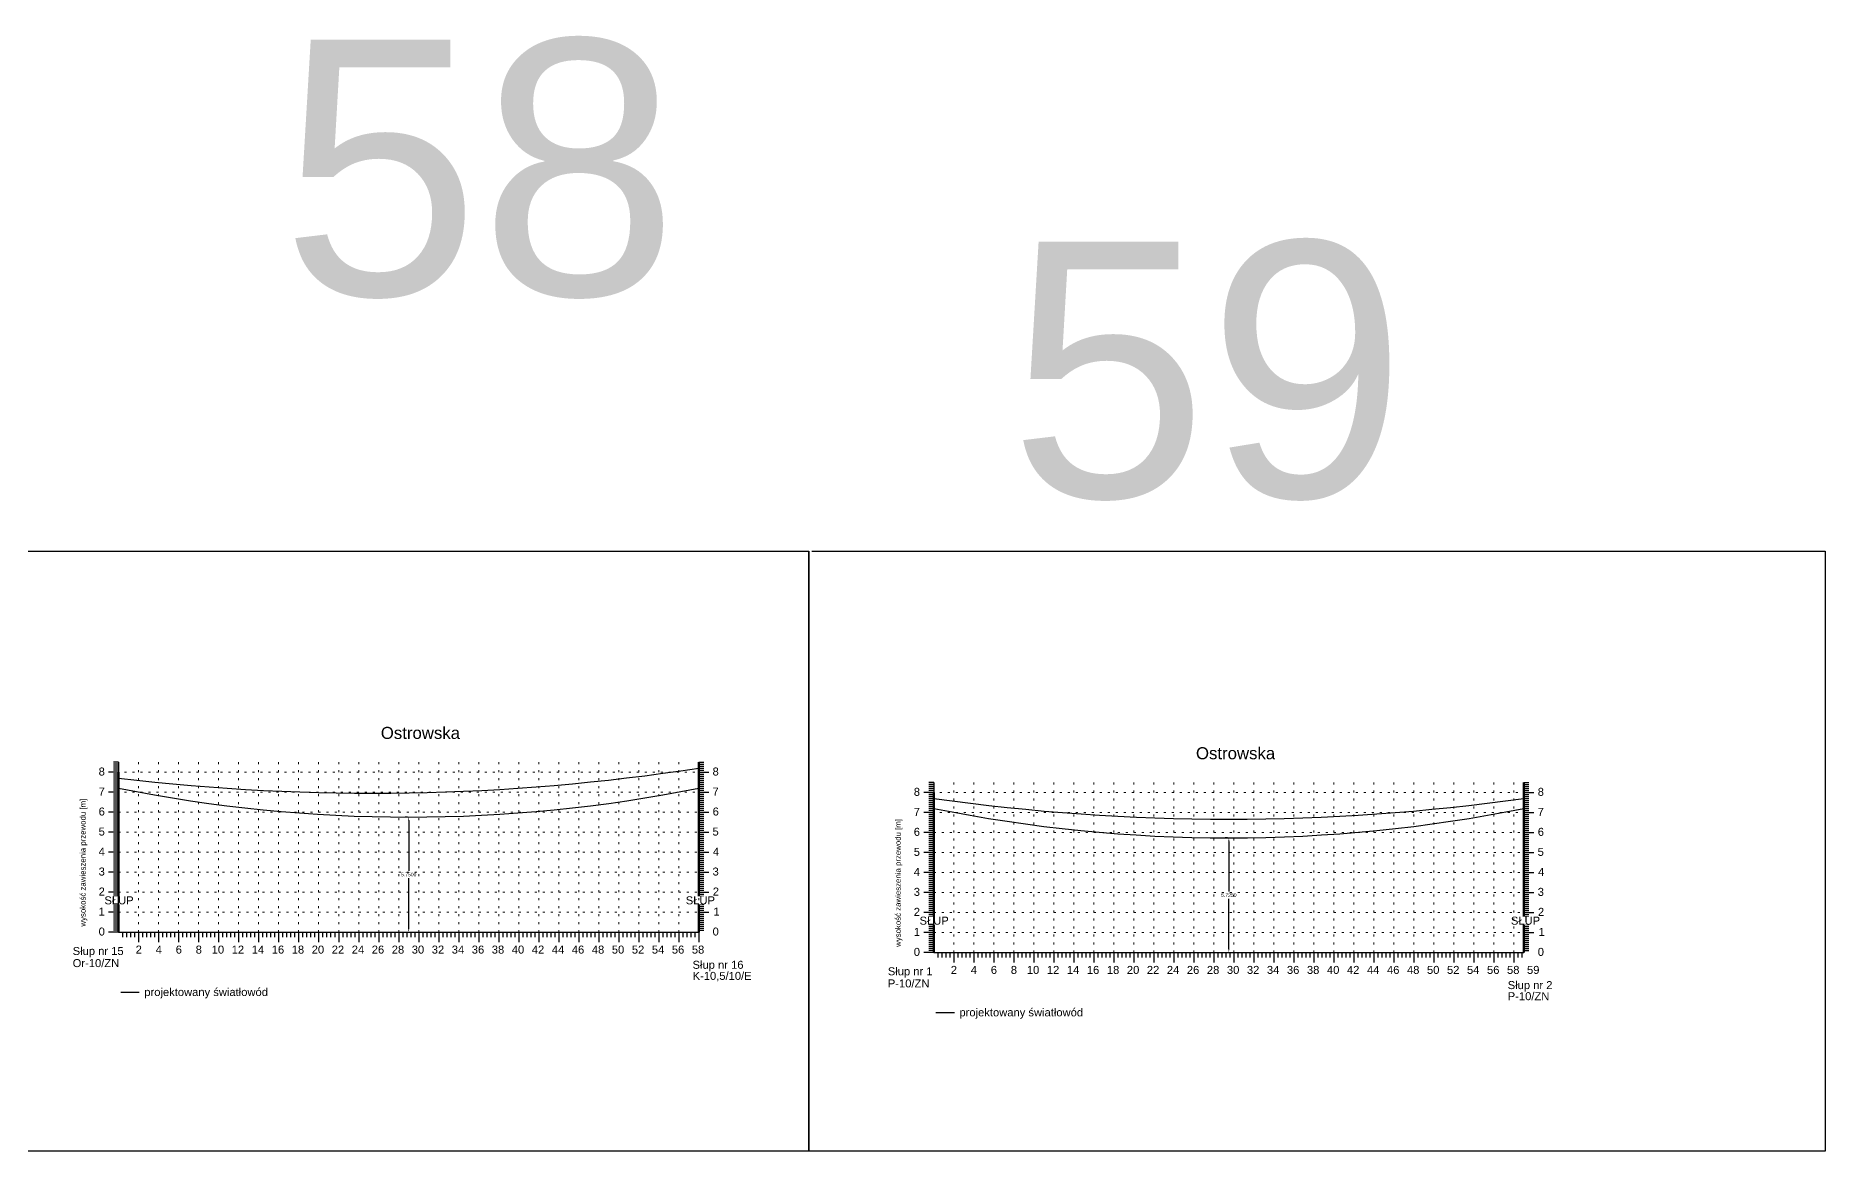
# Model space of a CAD drawing. Header units: metres. Extents: x -155 to 1812, y 681 to 886.
# Drawn here: x 1513.5 to 1602.9, y 830.5 to 886.3 of the extents above; entities that cross this region are included whole.
import ezdxf

# ---------------------------------------------------------------- set-up
doc = ezdxf.new("R2010")
doc.units = ezdxf.units.M
doc.header["$MEASUREMENT"] = 0
doc.linetypes.add('ACAD_ISO07W100', pattern=[3, 0, -3])
doc.layers.add('ramka', color=7, linetype='Continuous', plot=False)
doc.styles.get("Standard").update_dxf_attribs({"font": 'arial.ttf'})
doc.dimstyles.get("Standard").update_dxf_attribs({"dimtxt": 0.18, "dimasz": 0.18, "dimexe": 0.18, "dimexo": 0.0625, "dimgap": 0.09, "dimtad": 0, "dimtih": 1, "dimtoh": 1, "dimdec": 4, "dimzin": 0, "dimdsep": 46, "dimtxsty": 'Standard', "dimcen": 0.09, "dimadec": 0, "dimazin": 0, "dimtfac": 1, "dimtdec": 4, "dimtofl": 0, "dimtmove": 0, "dimatfit": 3, "dimfxl": 1, "dimtolj": 1, "dimtzin": 0, "dimarcsym": 0})

# ---------------------------------------------------------------- blocks, each defined once
blk = doc.blocks.new('*D320')
at = {"color": 0, "lineweight": -2}
for p, q in [((1573.079, 846.186), (1572.961, 846.186)), ((1573.141, 846.006), (1573.141, 843.505)), ((1573.141, 840.641), (1573.141, 843.141)), ((1561.054, 840.461), (1573.321, 840.461))]:
    blk.add_line(p, q, dxfattribs=at)
at = {"color": 0}
for points in [[(1573.171, 846.006), (1573.111, 846.006), (1573.141, 846.186)], [(1573.111, 840.641), (1573.171, 840.641), (1573.141, 840.461)]]:
    blk.add_solid(points, dxfattribs=at)
at = {"layer": 'Defpoints', "color": 0}
for p in [(1573.141, 846.186), (1560.991, 840.461), (1573.141, 840.461)]:
    blk.add_point(p, dxfattribs=at)
at = {"color": 0, "lineweight": 25, "insert": (1573.141, 843.323), "char_height": 0.18, "attachment_point": 5}
blk.add_mtext('\\A1;5.7250', dxfattribs=at)
blk = doc.blocks.new('*D325')
at = {"color": 0, "lineweight": -2}
for p, q in [((1532.086, 847.226), (1531.968, 847.226)), ((1532.148, 847.046), (1532.148, 844.533)), ((1532.148, 841.656), (1532.148, 844.169)), ((1520.311, 841.476), (1532.328, 841.476))]:
    blk.add_line(p, q, dxfattribs=at)
at = {"color": 0}
for points in [[(1532.178, 847.046), (1532.118, 847.046), (1532.148, 847.226)], [(1532.118, 841.656), (1532.178, 841.656), (1532.148, 841.476)]]:
    blk.add_solid(points, dxfattribs=at)
at = {"layer": 'Defpoints', "color": 0}
for p in [(1532.148, 847.226), (1520.248, 841.476), (1532.148, 841.476)]:
    blk.add_point(p, dxfattribs=at)
at = {"color": 0, "lineweight": 25, "insert": (1532.148, 844.351), "char_height": 0.18, "attachment_point": 5}
blk.add_mtext('\\A1;5.7500', dxfattribs=at)

msp = doc.modelspace()

# ---------------------------------------------------------------- linework, layer by layer
for p, q in [((1517.6484, 849.97618), (1517.3984, 849.97618)), ((1517.6484, 849.87618), (1517.3984, 849.87618)), ((1517.6484, 849.77618), (1517.3984, 849.77618)), ((1517.6484, 849.67618), (1517.3984, 849.67618)), ((1517.6484, 849.97618), (1517.6484, 841.47618)), ((1546.6484, 849.97618), (1546.6484, 841.47618)), ((1546.6484, 849.97618), (1546.8984, 849.97618)), ((1546.6484, 849.87618), (1546.8984, 849.87618)), ((1546.6484, 849.77618), (1546.8984, 849.77618)), ((1546.6484, 849.67618), (1546.8984, 849.67618)), ((1517.6484, 849.47618), (1517.1484, 849.47618)), ((1517.6484, 849.47618), (1517.1484, 849.47618)), ((1517.6484, 849.57618), (1517.3984, 849.57618)), ((1517.6484, 849.37618), (1517.3984, 849.37618)), ((1517.6484, 849.27618), (1517.3984, 849.27618)), ((1517.6484, 849.17618), (1517.3984, 849.17618)), ((1517.6484, 849.07618), (1517.3984, 849.07618)), ((1517.6484, 848.97618), (1517.3984, 848.97618)), ((1517.6484, 848.87618), (1517.3984, 848.87618)), ((1517.6484, 848.77618), (1517.3984, 848.77618)), ((1546.6484, 849.57618), (1546.8984, 849.57618)), ((1546.6484, 849.47618), (1547.1484, 849.47618)), ((1546.6484, 849.47618), (1547.1484, 849.47618)), ((1546.6484, 849.37618), (1546.8984, 849.37618)), ((1546.6484, 849.27618), (1546.8984, 849.27618)), ((1546.6484, 849.17618), (1546.8984, 849.17618)), ((1546.6484, 849.07618), (1546.8984, 849.07618)), ((1546.6484, 848.97618), (1546.8984, 848.97618)), ((1546.6484, 848.87618), (1546.8984, 848.87618)), ((1546.6484, 848.77618), (1546.8984, 848.77618)), ((1558.39102, 848.96078), (1558.14102, 848.96078)), ((1558.39102, 848.86078), (1558.14102, 848.86078)), ((1558.39102, 848.96078), (1558.39102, 840.46078)), ((1587.89102, 848.96078), (1587.89102, 840.46078)), ((1587.89102, 848.96078), (1588.14102, 848.96078)), ((1587.89102, 848.86078), (1588.14102, 848.86078)), ((1517.6484, 848.47618), (1517.1484, 848.47618)), ((1517.6484, 848.47618), (1517.1484, 848.47618)), ((1517.6484, 848.67618), (1517.3984, 848.67618)), ((1517.6484, 848.57618), (1517.3984, 848.57618)), ((1517.6484, 848.37618), (1517.3984, 848.37618)), ((1517.6484, 848.27618), (1517.3984, 848.27618)), ((1517.6484, 848.17618), (1517.3984, 848.17618)), ((1517.6484, 848.07618), (1517.3984, 848.07618)), ((1517.6484, 847.97618), (1517.3984, 847.97618)), ((1546.6484, 848.67618), (1546.8984, 848.67618)), ((1546.6484, 848.57618), (1546.8984, 848.57618)), ((1546.6484, 848.47618), (1547.1484, 848.47618)), ((1546.6484, 848.47618), (1547.1484, 848.47618)), ((1546.6484, 848.37618), (1546.8984, 848.37618)), ((1546.6484, 848.27618), (1546.8984, 848.27618)), ((1546.6484, 848.17618), (1546.8984, 848.17618)), ((1546.6484, 848.07618), (1546.8984, 848.07618)), ((1546.6484, 847.97618), (1546.8984, 847.97618)), ((1558.39102, 848.46078), (1557.89102, 848.46078)), ((1558.39102, 848.46078), (1557.89102, 848.46078)), ((1558.39102, 848.76078), (1558.14102, 848.76078)), ((1558.39102, 848.66078), (1558.14102, 848.66078)), ((1558.39102, 848.56078), (1558.14102, 848.56078)), ((1558.39102, 848.36078), (1558.14102, 848.36078)), ((1558.39102, 848.26078), (1558.14102, 848.26078)), ((1558.39102, 848.16078), (1558.14102, 848.16078)), ((1558.39102, 848.06078), (1558.14102, 848.06078)), ((1558.39102, 847.96078), (1558.14102, 847.96078)), ((1587.89102, 848.76078), (1588.14102, 848.76078)), ((1587.89102, 848.66078), (1588.14102, 848.66078)), ((1587.89102, 848.56078), (1588.14102, 848.56078)), ((1587.89102, 848.46078), (1588.39102, 848.46078)), ((1587.89102, 848.46078), (1588.39102, 848.46078)), ((1587.89102, 848.36078), (1588.14102, 848.36078)), ((1587.89102, 848.26078), (1588.14102, 848.26078)), ((1587.89102, 848.16078), (1588.14102, 848.16078)), ((1587.89102, 848.06078), (1588.14102, 848.06078)), ((1587.89102, 847.96078), (1588.14102, 847.96078)), ((1517.6484, 847.47618), (1517.1484, 847.47618)), ((1517.6484, 847.47618), (1517.1484, 847.47618)), ((1517.6484, 847.87618), (1517.3984, 847.87618)), ((1517.6484, 847.77618), (1517.3984, 847.77618)), ((1517.6484, 847.67618), (1517.3984, 847.67618)), ((1517.6484, 847.57618), (1517.3984, 847.57618)), ((1517.6484, 847.37618), (1517.3984, 847.37618)), ((1517.6484, 847.27618), (1517.3984, 847.27618)), ((1517.6484, 847.17618), (1517.3984, 847.17618)), ((1517.6484, 847.07618), (1517.3984, 847.07618)), ((1546.6484, 847.87618), (1546.8984, 847.87618)), ((1546.6484, 847.77618), (1546.8984, 847.77618)), ((1546.6484, 847.67618), (1546.8984, 847.67618)), ((1546.6484, 847.57618), (1546.8984, 847.57618)), ((1546.6484, 847.47618), (1547.1484, 847.47618)), ((1546.6484, 847.47618), (1547.1484, 847.47618)), ((1546.6484, 847.37618), (1546.8984, 847.37618)), ((1546.6484, 847.27618), (1546.8984, 847.27618)), ((1546.6484, 847.17618), (1546.8984, 847.17618)), ((1546.6484, 847.07618), (1546.8984, 847.07618)), ((1558.39102, 847.46078), (1557.89102, 847.46078)), ((1558.39102, 847.46078), (1557.89102, 847.46078)), ((1558.39102, 847.86078), (1558.14102, 847.86078)), ((1558.39102, 847.76078), (1558.14102, 847.76078)), ((1558.39102, 847.66078), (1558.14102, 847.66078)), ((1558.39102, 847.56078), (1558.14102, 847.56078)), ((1558.39102, 847.36078), (1558.14102, 847.36078)), ((1558.39102, 847.26078), (1558.14102, 847.26078)), ((1558.39102, 847.16078), (1558.14102, 847.16078)), ((1558.39102, 847.06078), (1558.14102, 847.06078)), ((1587.89102, 847.86078), (1588.14102, 847.86078)), ((1587.89102, 847.76078), (1588.14102, 847.76078)), ((1587.89102, 847.66078), (1588.14102, 847.66078)), ((1587.89102, 847.56078), (1588.14102, 847.56078)), ((1587.89102, 847.46078), (1588.39102, 847.46078)), ((1587.89102, 847.46078), (1588.39102, 847.46078)), ((1587.89102, 847.36078), (1588.14102, 847.36078)), ((1587.89102, 847.26078), (1588.14102, 847.26078)), ((1587.89102, 847.16078), (1588.14102, 847.16078)), ((1587.89102, 847.06078), (1588.14102, 847.06078)), ((1517.6484, 846.47618), (1517.1484, 846.47618)), ((1517.6484, 846.47618), (1517.1484, 846.47618)), ((1517.6484, 846.97618), (1517.3984, 846.97618)), ((1517.6484, 846.87618), (1517.3984, 846.87618)), ((1517.6484, 846.77618), (1517.3984, 846.77618)), ((1517.6484, 846.67618), (1517.3984, 846.67618)), ((1517.6484, 846.57618), (1517.3984, 846.57618)), ((1517.6484, 846.37618), (1517.3984, 846.37618)), ((1517.6484, 846.27618), (1517.3984, 846.27618)), ((1517.6484, 846.17618), (1517.3984, 846.17618)), ((1546.6484, 846.97618), (1546.8984, 846.97618)), ((1546.6484, 846.87618), (1546.8984, 846.87618)), ((1546.6484, 846.77618), (1546.8984, 846.77618)), ((1546.6484, 846.67618), (1546.8984, 846.67618)), ((1546.6484, 846.57618), (1546.8984, 846.57618)), ((1546.6484, 846.47618), (1547.1484, 846.47618)), ((1546.6484, 846.47618), (1547.1484, 846.47618)), ((1546.6484, 846.37618), (1546.8984, 846.37618)), ((1546.6484, 846.27618), (1546.8984, 846.27618)), ((1546.6484, 846.17618), (1546.8984, 846.17618)), ((1558.39102, 846.46078), (1557.89102, 846.46078)), ((1558.39102, 846.46078), (1557.89102, 846.46078)), ((1558.39102, 846.96078), (1558.14102, 846.96078)), ((1558.39102, 846.86078), (1558.14102, 846.86078)), ((1558.39102, 846.76078), (1558.14102, 846.76078)), ((1558.39102, 846.66078), (1558.14102, 846.66078)), ((1558.39102, 846.56078), (1558.14102, 846.56078)), ((1558.39102, 846.36078), (1558.14102, 846.36078)), ((1558.39102, 846.26078), (1558.14102, 846.26078)), ((1558.39102, 846.16078), (1558.14102, 846.16078)), ((1587.89102, 846.96078), (1588.14102, 846.96078)), ((1587.89102, 846.86078), (1588.14102, 846.86078)), ((1587.89102, 846.76078), (1588.14102, 846.76078)), ((1587.89102, 846.66078), (1588.14102, 846.66078)), ((1587.89102, 846.56078), (1588.14102, 846.56078)), ((1587.89102, 846.46078), (1588.39102, 846.46078)), ((1587.89102, 846.46078), (1588.39102, 846.46078)), ((1587.89102, 846.36078), (1588.14102, 846.36078)), ((1587.89102, 846.26078), (1588.14102, 846.26078)), ((1587.89102, 846.16078), (1588.14102, 846.16078)), ((1517.6484, 845.47618), (1517.1484, 845.47618)), ((1517.6484, 845.47618), (1517.1484, 845.47618)), ((1517.6484, 846.07618), (1517.3984, 846.07618)), ((1517.6484, 845.97618), (1517.3984, 845.97618)), ((1517.6484, 845.87618), (1517.3984, 845.87618)), ((1517.6484, 845.77618), (1517.3984, 845.77618)), ((1517.6484, 845.67618), (1517.3984, 845.67618)), ((1517.6484, 845.57618), (1517.3984, 845.57618)), ((1517.6484, 845.37618), (1517.3984, 845.37618)), ((1517.6484, 845.27618), (1517.3984, 845.27618)), ((1546.6484, 846.07618), (1546.8984, 846.07618)), ((1546.6484, 845.97618), (1546.8984, 845.97618)), ((1546.6484, 845.87618), (1546.8984, 845.87618)), ((1546.6484, 845.77618), (1546.8984, 845.77618)), ((1546.6484, 845.67618), (1546.8984, 845.67618)), ((1546.6484, 845.57618), (1546.8984, 845.57618)), ((1546.6484, 845.47618), (1547.1484, 845.47618)), ((1546.6484, 845.47618), (1547.1484, 845.47618)), ((1546.6484, 845.37618), (1546.8984, 845.37618)), ((1546.6484, 845.27618), (1546.8984, 845.27618)), ((1558.39102, 845.46078), (1557.89102, 845.46078)), ((1558.39102, 845.46078), (1557.89102, 845.46078)), ((1558.39102, 846.06078), (1558.14102, 846.06078)), ((1558.39102, 845.96078), (1558.14102, 845.96078)), ((1558.39102, 845.86078), (1558.14102, 845.86078)), ((1558.39102, 845.76078), (1558.14102, 845.76078)), ((1558.39102, 845.66078), (1558.14102, 845.66078)), ((1558.39102, 845.56078), (1558.14102, 845.56078)), ((1558.39102, 845.36078), (1558.14102, 845.36078)), ((1558.39102, 845.26078), (1558.14102, 845.26078)), ((1587.89102, 846.06078), (1588.14102, 846.06078)), ((1587.89102, 845.96078), (1588.14102, 845.96078)), ((1587.89102, 845.86078), (1588.14102, 845.86078)), ((1587.89102, 845.76078), (1588.14102, 845.76078)), ((1587.89102, 845.66078), (1588.14102, 845.66078)), ((1587.89102, 845.56078), (1588.14102, 845.56078)), ((1587.89102, 845.46078), (1588.39102, 845.46078)), ((1587.89102, 845.46078), (1588.39102, 845.46078)), ((1587.89102, 845.36078), (1588.14102, 845.36078)), ((1587.89102, 845.26078), (1588.14102, 845.26078)), ((1517.6484, 844.47618), (1517.1484, 844.47618)), ((1517.6484, 844.47618), (1517.1484, 844.47618)), ((1517.6484, 845.17618), (1517.3984, 845.17618)), ((1517.6484, 845.07618), (1517.3984, 845.07618)), ((1517.6484, 844.97618), (1517.3984, 844.97618)), ((1517.6484, 844.87618), (1517.3984, 844.87618)), ((1517.6484, 844.77618), (1517.3984, 844.77618)), ((1517.6484, 844.67618), (1517.3984, 844.67618)), ((1517.6484, 844.57618), (1517.3984, 844.57618)), ((1517.6484, 844.37618), (1517.3984, 844.37618)), ((1546.6484, 845.17618), (1546.8984, 845.17618)), ((1546.6484, 845.07618), (1546.8984, 845.07618)), ((1546.6484, 844.97618), (1546.8984, 844.97618)), ((1546.6484, 844.87618), (1546.8984, 844.87618)), ((1546.6484, 844.77618), (1546.8984, 844.77618)), ((1546.6484, 844.67618), (1546.8984, 844.67618)), ((1546.6484, 844.57618), (1546.8984, 844.57618)), ((1546.6484, 844.47618), (1547.1484, 844.47618)), ((1546.6484, 844.47618), (1547.1484, 844.47618)), ((1546.6484, 844.37618), (1546.8984, 844.37618)), ((1558.39102, 844.46078), (1557.89102, 844.46078)), ((1558.39102, 844.46078), (1557.89102, 844.46078)), ((1558.39102, 845.16078), (1558.14102, 845.16078)), ((1558.39102, 845.06078), (1558.14102, 845.06078)), ((1558.39102, 844.96078), (1558.14102, 844.96078)), ((1558.39102, 844.86078), (1558.14102, 844.86078)), ((1558.39102, 844.76078), (1558.14102, 844.76078)), ((1558.39102, 844.66078), (1558.14102, 844.66078)), ((1558.39102, 844.56078), (1558.14102, 844.56078)), ((1558.39102, 844.36078), (1558.14102, 844.36078)), ((1587.89102, 845.16078), (1588.14102, 845.16078)), ((1587.89102, 845.06078), (1588.14102, 845.06078)), ((1587.89102, 844.96078), (1588.14102, 844.96078)), ((1587.89102, 844.86078), (1588.14102, 844.86078)), ((1587.89102, 844.76078), (1588.14102, 844.76078)), ((1587.89102, 844.66078), (1588.14102, 844.66078)), ((1587.89102, 844.56078), (1588.14102, 844.56078)), ((1587.89102, 844.46078), (1588.39102, 844.46078)), ((1587.89102, 844.46078), (1588.39102, 844.46078)), ((1587.89102, 844.36078), (1588.14102, 844.36078)), ((1517.6484, 843.47618), (1517.1484, 843.47618)), ((1517.6484, 843.47618), (1517.1484, 843.47618)), ((1517.6484, 844.27618), (1517.3984, 844.27618)), ((1517.6484, 844.17618), (1517.3984, 844.17618)), ((1517.6484, 844.07618), (1517.3984, 844.07618)), ((1517.6484, 843.97618), (1517.3984, 843.97618)), ((1517.6484, 843.87618), (1517.3984, 843.87618)), ((1517.6484, 843.77618), (1517.3984, 843.77618)), ((1517.6484, 843.67618), (1517.3984, 843.67618)), ((1517.6484, 843.57618), (1517.3984, 843.57618)), ((1546.6484, 844.27618), (1546.8984, 844.27618)), ((1546.6484, 844.17618), (1546.8984, 844.17618)), ((1546.6484, 844.07618), (1546.8984, 844.07618)), ((1546.6484, 843.97618), (1546.8984, 843.97618)), ((1546.6484, 843.87618), (1546.8984, 843.87618)), ((1546.6484, 843.77618), (1546.8984, 843.77618)), ((1546.6484, 843.67618), (1546.8984, 843.67618)), ((1546.6484, 843.57618), (1546.8984, 843.57618)), ((1546.6484, 843.47618), (1547.1484, 843.47618)), ((1546.6484, 843.47618), (1547.1484, 843.47618)), ((1558.39102, 843.46078), (1557.89102, 843.46078)), ((1558.39102, 843.46078), (1557.89102, 843.46078)), ((1558.39102, 844.26078), (1558.14102, 844.26078)), ((1558.39102, 844.16078), (1558.14102, 844.16078)), ((1558.39102, 844.06078), (1558.14102, 844.06078)), ((1558.39102, 843.96078), (1558.14102, 843.96078)), ((1558.39102, 843.86078), (1558.14102, 843.86078)), ((1558.39102, 843.76078), (1558.14102, 843.76078)), ((1558.39102, 843.66078), (1558.14102, 843.66078)), ((1558.39102, 843.56078), (1558.14102, 843.56078)), ((1587.89102, 844.26078), (1588.14102, 844.26078)), ((1587.89102, 844.16078), (1588.14102, 844.16078)), ((1587.89102, 844.06078), (1588.14102, 844.06078)), ((1587.89102, 843.96078), (1588.14102, 843.96078)), ((1587.89102, 843.86078), (1588.14102, 843.86078)), ((1587.89102, 843.76078), (1588.14102, 843.76078)), ((1587.89102, 843.66078), (1588.14102, 843.66078)), ((1587.89102, 843.56078), (1588.14102, 843.56078)), ((1587.89102, 843.46078), (1588.39102, 843.46078)), ((1587.89102, 843.46078), (1588.39102, 843.46078)), ((1517.6484, 843.37618), (1517.3984, 843.37618)), ((1517.6484, 843.27618), (1517.3984, 843.27618)), ((1517.6484, 843.17618), (1517.3984, 843.17618)), ((1517.6484, 843.07618), (1517.3984, 843.07618)), ((1517.6484, 842.97618), (1517.3984, 842.97618)), ((1517.6484, 842.87618), (1517.3984, 842.87618)), ((1517.6484, 842.77618), (1517.3984, 842.77618)), ((1517.6484, 842.67618), (1517.3984, 842.67618)), ((1517.6484, 842.57618), (1517.3984, 842.57618)), ((1546.6484, 843.37618), (1546.8984, 843.37618)), ((1546.6484, 843.27618), (1546.8984, 843.27618)), ((1546.6484, 843.17618), (1546.8984, 843.17618)), ((1546.6484, 843.07618), (1546.8984, 843.07618)), ((1546.6484, 842.97618), (1546.8984, 842.97618)), ((1546.6484, 842.87618), (1546.8984, 842.87618)), ((1546.6484, 842.77618), (1546.8984, 842.77618)), ((1546.6484, 842.67618), (1546.8984, 842.67618)), ((1546.6484, 842.57618), (1546.8984, 842.57618)), ((1558.39102, 843.36078), (1558.14102, 843.36078)), ((1558.39102, 843.26078), (1558.14102, 843.26078)), ((1558.39102, 843.16078), (1558.14102, 843.16078)), ((1558.39102, 843.06078), (1558.14102, 843.06078)), ((1558.39102, 842.96078), (1558.14102, 842.96078)), ((1558.39102, 842.86078), (1558.14102, 842.86078)), ((1558.39102, 842.76078), (1558.14102, 842.76078)), ((1558.39102, 842.66078), (1558.14102, 842.66078)), ((1558.39102, 842.56078), (1558.14102, 842.56078)), ((1587.89102, 843.36078), (1588.14102, 843.36078)), ((1587.89102, 843.26078), (1588.14102, 843.26078)), ((1587.89102, 843.16078), (1588.14102, 843.16078)), ((1587.89102, 843.06078), (1588.14102, 843.06078)), ((1587.89102, 842.96078), (1588.14102, 842.96078)), ((1587.89102, 842.86078), (1588.14102, 842.86078)), ((1587.89102, 842.76078), (1588.14102, 842.76078)), ((1587.89102, 842.66078), (1588.14102, 842.66078)), ((1587.89102, 842.56078), (1588.14102, 842.56078)), ((1517.6484, 842.47618), (1517.1484, 842.47618)), ((1517.6484, 842.47618), (1517.1484, 842.47618)), ((1517.6484, 842.37618), (1517.3984, 842.37618)), ((1517.6484, 842.27618), (1517.3984, 842.27618)), ((1517.6484, 842.17618), (1517.3984, 842.17618)), ((1517.6484, 842.07618), (1517.3984, 842.07618)), ((1517.6484, 841.97618), (1517.3984, 841.97618)), ((1517.6484, 841.87618), (1517.3984, 841.87618)), ((1517.6484, 841.77618), (1517.3984, 841.77618)), ((1517.6484, 841.67618), (1517.3984, 841.67618)), ((1546.6484, 842.47618), (1547.1484, 842.47618)), ((1546.6484, 842.47618), (1547.1484, 842.47618)), ((1546.6484, 842.37618), (1546.8984, 842.37618)), ((1546.6484, 842.27618), (1546.8984, 842.27618)), ((1546.6484, 842.17618), (1546.8984, 842.17618)), ((1546.6484, 842.07618), (1546.8984, 842.07618)), ((1546.6484, 841.97618), (1546.8984, 841.97618)), ((1546.6484, 841.87618), (1546.8984, 841.87618)), ((1546.6484, 841.77618), (1546.8984, 841.77618)), ((1546.6484, 841.67618), (1546.8984, 841.67618)), ((1558.39102, 842.46078), (1557.89102, 842.46078)), ((1558.39102, 842.46078), (1557.89102, 842.46078)), ((1558.39102, 842.36078), (1558.14102, 842.36078)), ((1558.39102, 842.26078), (1558.14102, 842.26078)), ((1558.39102, 842.16078), (1558.14102, 842.16078)), ((1558.39102, 842.06078), (1558.14102, 842.06078)), ((1558.39102, 841.96078), (1558.14102, 841.96078)), ((1558.39102, 841.86078), (1558.14102, 841.86078)), ((1558.39102, 841.76078), (1558.14102, 841.76078)), ((1558.39102, 841.66078), (1558.14102, 841.66078)), ((1587.89102, 842.46078), (1588.39102, 842.46078)), ((1587.89102, 842.46078), (1588.39102, 842.46078)), ((1587.89102, 842.36078), (1588.14102, 842.36078)), ((1587.89102, 842.26078), (1588.14102, 842.26078)), ((1587.89102, 842.16078), (1588.14102, 842.16078)), ((1587.89102, 842.06078), (1588.14102, 842.06078)), ((1587.89102, 841.96078), (1588.14102, 841.96078)), ((1587.89102, 841.86078), (1588.14102, 841.86078)), ((1587.89102, 841.76078), (1588.14102, 841.76078)), ((1587.89102, 841.66078), (1588.14102, 841.66078)), ((1517.6484, 841.47618), (1517.1484, 841.47618)), ((1517.6484, 841.57618), (1517.3984, 841.57618)), ((1517.6484, 841.47618), (1517.3984, 841.47618)), ((1517.6484, 841.47618), (1543.6484, 841.47618)), ((1517.8484, 841.47618), (1517.8484, 841.22618)), ((1518.0484, 841.47618), (1518.0484, 841.22618)), ((1518.2484, 841.47618), (1518.2484, 841.22618)), ((1518.4484, 841.47618), (1518.4484, 841.22618)), ((1518.6484, 841.47618), (1518.6484, 840.97618)), ((1518.8484, 841.47618), (1518.8484, 841.22618)), ((1519.0484, 841.47618), (1519.0484, 841.22618)), ((1519.2484, 841.47618), (1519.2484, 841.22618)), ((1519.4484, 841.47618), (1519.4484, 841.22618)), ((1519.6484, 841.47618), (1519.6484, 840.97618)), ((1519.8484, 841.47618), (1519.8484, 841.22618)), ((1520.0484, 841.47618), (1520.0484, 841.22618)), ((1520.2484, 841.47618), (1520.2484, 841.22618)), ((1520.4484, 841.47618), (1520.4484, 841.22618)), ((1520.6484, 841.47618), (1520.6484, 840.97618)), ((1520.8484, 841.47618), (1520.8484, 841.22618)), ((1521.0484, 841.47618), (1521.0484, 841.22618)), ((1521.2484, 841.47618), (1521.2484, 841.22618)), ((1521.4484, 841.47618), (1521.4484, 841.22618)), ((1521.6484, 841.47618), (1521.6484, 840.97618)), ((1521.8484, 841.47618), (1521.8484, 841.22618)), ((1522.0484, 841.47618), (1522.0484, 841.22618)), ((1522.2484, 841.47618), (1522.2484, 841.22618)), ((1522.4484, 841.47618), (1522.4484, 841.22618)), ((1522.6484, 841.47618), (1522.6484, 840.97618)), ((1522.8484, 841.47618), (1522.8484, 841.22618)), ((1523.0484, 841.47618), (1523.0484, 841.22618)), ((1523.2484, 841.47618), (1523.2484, 841.22618)), ((1523.4484, 841.47618), (1523.4484, 841.22618)), ((1523.6484, 841.47618), (1523.6484, 840.97618)), ((1523.8484, 841.47618), (1523.8484, 841.22618)), ((1524.0484, 841.47618), (1524.0484, 841.22618)), ((1524.2484, 841.47618), (1524.2484, 841.22618)), ((1524.4484, 841.47618), (1524.4484, 841.22618)), ((1524.6484, 841.47618), (1524.6484, 840.97618)), ((1524.8484, 841.47618), (1524.8484, 841.22618)), ((1525.0484, 841.47618), (1525.0484, 841.22618)), ((1525.2484, 841.47618), (1525.2484, 841.22618)), ((1525.4484, 841.47618), (1525.4484, 841.22618)), ((1525.6484, 841.47618), (1525.6484, 840.97618)), ((1525.8484, 841.47618), (1525.8484, 841.22618)), ((1526.0484, 841.47618), (1526.0484, 841.22618)), ((1526.2484, 841.47618), (1526.2484, 841.22618)), ((1526.4484, 841.47618), (1526.4484, 841.22618)), ((1526.6484, 841.47618), (1526.6484, 840.97618)), ((1526.8484, 841.47618), (1526.8484, 841.22618)), ((1527.0484, 841.47618), (1527.0484, 841.22618)), ((1527.2484, 841.47618), (1527.2484, 841.22618)), ((1527.4484, 841.47618), (1527.4484, 841.22618)), ((1527.6484, 841.47618), (1527.6484, 840.97618)), ((1527.8484, 841.47618), (1527.8484, 841.22618)), ((1528.0484, 841.47618), (1528.0484, 841.22618)), ((1528.2484, 841.47618), (1528.2484, 841.22618)), ((1528.4484, 841.47618), (1528.4484, 841.22618)), ((1528.6484, 841.47618), (1528.6484, 840.97618)), ((1528.8484, 841.47618), (1528.8484, 841.22618)), ((1529.0484, 841.47618), (1529.0484, 841.22618)), ((1529.2484, 841.47618), (1529.2484, 841.22618)), ((1529.4484, 841.47618), (1529.4484, 841.22618)), ((1529.6484, 841.47618), (1529.6484, 840.97618)), ((1529.8484, 841.47618), (1529.8484, 841.22618)), ((1530.0484, 841.47618), (1530.0484, 841.22618)), ((1530.2484, 841.47618), (1530.2484, 841.22618)), ((1530.4484, 841.47618), (1530.4484, 841.22618)), ((1530.6484, 841.47618), (1530.6484, 840.97618)), ((1530.8484, 841.47618), (1530.8484, 841.22618)), ((1531.0484, 841.47618), (1531.0484, 841.22618)), ((1531.2484, 841.47618), (1531.2484, 841.22618)), ((1531.4484, 841.47618), (1531.4484, 841.22618)), ((1531.6484, 841.47618), (1531.6484, 840.97618)), ((1531.8484, 841.47618), (1531.8484, 841.22618)), ((1532.0484, 841.47618), (1532.0484, 841.22618)), ((1532.2484, 841.47618), (1532.2484, 841.22618)), ((1532.4484, 841.47618), (1532.4484, 841.22618)), ((1532.6484, 841.47618), (1532.6484, 840.97618)), ((1532.8484, 841.47618), (1532.8484, 841.22618)), ((1533.0484, 841.47618), (1533.0484, 841.22618)), ((1533.2484, 841.47618), (1533.2484, 841.22618)), ((1533.4484, 841.47618), (1533.4484, 841.22618)), ((1533.6484, 841.47618), (1533.6484, 840.97618)), ((1533.8484, 841.47618), (1533.8484, 841.22618)), ((1534.0484, 841.47618), (1534.0484, 841.22618)), ((1534.2484, 841.47618), (1534.2484, 841.22618)), ((1534.4484, 841.47618), (1534.4484, 841.22618)), ((1534.6484, 841.47618), (1534.6484, 840.97618)), ((1534.8484, 841.47618), (1534.8484, 841.22618)), ((1535.0484, 841.47618), (1535.0484, 841.22618)), ((1535.2484, 841.47618), (1535.2484, 841.22618)), ((1535.4484, 841.47618), (1535.4484, 841.22618)), ((1535.6484, 841.47618), (1535.6484, 840.97618)), ((1535.8484, 841.47618), (1535.8484, 841.22618)), ((1536.0484, 841.47618), (1536.0484, 841.22618)), ((1536.2484, 841.47618), (1536.2484, 841.22618)), ((1536.4484, 841.47618), (1536.4484, 841.22618)), ((1536.6484, 841.47618), (1536.6484, 840.97618)), ((1536.6484, 841.47618), (1536.6484, 840.97618)), ((1536.8484, 841.47618), (1536.8484, 841.22618)), ((1537.0484, 841.47618), (1537.0484, 841.22618)), ((1537.2484, 841.47618), (1537.2484, 841.22618)), ((1537.4484, 841.47618), (1537.4484, 841.22618)), ((1537.6484, 841.47618), (1537.6484, 840.97618)), ((1537.6484, 841.47618), (1537.6484, 840.97618)), ((1537.8484, 841.47618), (1537.8484, 841.22618)), ((1538.0484, 841.47618), (1538.0484, 841.22618)), ((1538.2484, 841.47618), (1538.2484, 841.22618)), ((1538.4484, 841.47618), (1538.4484, 841.22618)), ((1538.6484, 841.47618), (1538.6484, 840.97618)), ((1538.6484, 841.47618), (1538.6484, 840.97618)), ((1538.8484, 841.47618), (1538.8484, 841.22618)), ((1539.0484, 841.47618), (1539.0484, 841.22618)), ((1539.2484, 841.47618), (1539.2484, 841.22618)), ((1539.4484, 841.47618), (1539.4484, 841.22618)), ((1539.6484, 841.47618), (1539.6484, 840.97618)), ((1539.6484, 841.47618), (1539.6484, 840.97618)), ((1539.8484, 841.47618), (1539.8484, 841.22618)), ((1540.0484, 841.47618), (1540.0484, 841.22618)), ((1540.2484, 841.47618), (1540.2484, 841.22618)), ((1540.4484, 841.47618), (1540.4484, 841.22618)), ((1540.6484, 841.47618), (1540.6484, 840.97618)), ((1540.6484, 841.47618), (1540.6484, 840.97618)), ((1540.8484, 841.47618), (1540.8484, 841.22618)), ((1541.0484, 841.47618), (1541.0484, 841.22618)), ((1541.2484, 841.47618), (1541.2484, 841.22618)), ((1541.4484, 841.47618), (1541.4484, 841.22618)), ((1541.6484, 841.47618), (1541.6484, 840.97618)), ((1541.6484, 841.47618), (1541.6484, 840.97618)), ((1541.8484, 841.47618), (1541.8484, 841.22618)), ((1542.0484, 841.47618), (1542.0484, 841.22618)), ((1542.1484, 841.47618), (1542.6484, 841.47618)), ((1542.2484, 841.47618), (1542.2484, 841.22618)), ((1542.4484, 841.47618), (1542.4484, 841.22618)), ((1542.6484, 841.47618), (1542.6484, 840.97618)), ((1542.6484, 841.47618), (1542.6484, 840.97618)), ((1542.8484, 841.47618), (1542.8484, 841.22618)), ((1543.0484, 841.47618), (1543.0484, 841.22618)), ((1543.2484, 841.47618), (1543.2484, 841.22618)), ((1543.4484, 841.47618), (1543.4484, 841.22618)), ((1543.6484, 841.47618), (1546.6484, 841.47618)), ((1543.6484, 841.47618), (1543.6484, 840.97618)), ((1543.6484, 841.47618), (1543.6484, 840.97618)), ((1543.8484, 841.47618), (1543.8484, 841.22618)), ((1544.0484, 841.47618), (1544.0484, 841.22618)), ((1544.2484, 841.47618), (1544.2484, 841.22618)), ((1544.4484, 841.47618), (1544.4484, 841.22618)), ((1544.6484, 841.47618), (1544.6484, 840.97618)), ((1544.6484, 841.47618), (1544.6484, 840.97618)), ((1544.8484, 841.47618), (1544.8484, 841.22618)), ((1545.0484, 841.47618), (1545.0484, 841.22618)), ((1545.2484, 841.47618), (1545.2484, 841.22618)), ((1545.4484, 841.47618), (1545.4484, 841.22618)), ((1545.6484, 841.47618), (1545.6484, 840.97618)), ((1545.6484, 841.47618), (1545.6484, 840.97618)), ((1545.8484, 841.47618), (1545.8484, 841.22618)), ((1546.0484, 841.47618), (1546.0484, 841.22618)), ((1546.2484, 841.47618), (1546.2484, 841.22618)), ((1546.4484, 841.47618), (1546.4484, 841.22618)), ((1546.6484, 841.57618), (1546.8984, 841.57618)), ((1546.6484, 841.47618), (1546.6484, 840.97618)), ((1546.6484, 841.47618), (1546.6484, 840.97618)), ((1558.39102, 841.46078), (1557.89102, 841.46078)), ((1558.39102, 841.46078), (1557.89102, 841.46078)), ((1558.39102, 841.56078), (1558.14102, 841.56078)), ((1558.39102, 841.36078), (1558.14102, 841.36078)), ((1558.39102, 841.26078), (1558.14102, 841.26078)), ((1558.39102, 841.16078), (1558.14102, 841.16078)), ((1558.39102, 841.06078), (1558.14102, 841.06078)), ((1558.39102, 840.96078), (1558.14102, 840.96078)), ((1558.39102, 840.86078), (1558.14102, 840.86078)), ((1558.39102, 840.76078), (1558.14102, 840.76078)), ((1587.89102, 841.56078), (1588.14102, 841.56078)), ((1587.89102, 841.46078), (1588.39102, 841.46078)), ((1587.89102, 841.46078), (1588.39102, 841.46078)), ((1587.89102, 841.36078), (1588.14102, 841.36078)), ((1587.89102, 841.26078), (1588.14102, 841.26078)), ((1587.89102, 841.16078), (1588.14102, 841.16078)), ((1587.89102, 841.06078), (1588.14102, 841.06078)), ((1587.89102, 840.96078), (1588.14102, 840.96078)), ((1587.89102, 840.86078), (1588.14102, 840.86078)), ((1587.89102, 840.76078), (1588.14102, 840.76078)), ((1558.39102, 840.46078), (1557.89102, 840.46078)), ((1558.39102, 840.66078), (1558.14102, 840.66078)), ((1558.39102, 840.56078), (1558.14102, 840.56078)), ((1558.39102, 840.46078), (1558.14102, 840.46078)), ((1558.39102, 840.46078), (1584.39102, 840.46078)), ((1558.59102, 840.46078), (1558.59102, 840.21078)), ((1558.79102, 840.46078), (1558.79102, 840.21078)), ((1558.99102, 840.46078), (1558.99102, 840.21078)), ((1559.19102, 840.46078), (1559.19102, 840.21078)), ((1559.39102, 840.46078), (1559.39102, 839.96078)), ((1559.59102, 840.46078), (1559.59102, 840.21078)), ((1559.79102, 840.46078), (1559.79102, 840.21078)), ((1559.99102, 840.46078), (1559.99102, 840.21078)), ((1560.19102, 840.46078), (1560.19102, 840.21078)), ((1560.39102, 840.46078), (1560.39102, 839.96078)), ((1560.59102, 840.46078), (1560.59102, 840.21078)), ((1560.79102, 840.46078), (1560.79102, 840.21078)), ((1560.99102, 840.46078), (1560.99102, 840.21078)), ((1561.19102, 840.46078), (1561.19102, 840.21078)), ((1561.39102, 840.46078), (1561.39102, 839.96078)), ((1561.59102, 840.46078), (1561.59102, 840.21078)), ((1561.79102, 840.46078), (1561.79102, 840.21078)), ((1561.99102, 840.46078), (1561.99102, 840.21078)), ((1562.19102, 840.46078), (1562.19102, 840.21078)), ((1562.39102, 840.46078), (1562.39102, 839.96078)), ((1562.59102, 840.46078), (1562.59102, 840.21078)), ((1562.79102, 840.46078), (1562.79102, 840.21078)), ((1562.99102, 840.46078), (1562.99102, 840.21078)), ((1563.19102, 840.46078), (1563.19102, 840.21078)), ((1563.39102, 840.46078), (1563.39102, 839.96078)), ((1563.59102, 840.46078), (1563.59102, 840.21078)), ((1563.79102, 840.46078), (1563.79102, 840.21078)), ((1563.99102, 840.46078), (1563.99102, 840.21078)), ((1564.19102, 840.46078), (1564.19102, 840.21078)), ((1564.39102, 840.46078), (1564.39102, 839.96078)), ((1564.59102, 840.46078), (1564.59102, 840.21078)), ((1564.79102, 840.46078), (1564.79102, 840.21078)), ((1564.99102, 840.46078), (1564.99102, 840.21078)), ((1565.19102, 840.46078), (1565.19102, 840.21078)), ((1565.39102, 840.46078), (1565.39102, 839.96078)), ((1565.59102, 840.46078), (1565.59102, 840.21078)), ((1565.79102, 840.46078), (1565.79102, 840.21078)), ((1565.99102, 840.46078), (1565.99102, 840.21078)), ((1566.19102, 840.46078), (1566.19102, 840.21078)), ((1566.39102, 840.46078), (1566.39102, 839.96078)), ((1566.59102, 840.46078), (1566.59102, 840.21078)), ((1566.79102, 840.46078), (1566.79102, 840.21078)), ((1566.99102, 840.46078), (1566.99102, 840.21078)), ((1567.19102, 840.46078), (1567.19102, 840.21078)), ((1567.39102, 840.46078), (1567.39102, 839.96078)), ((1567.59102, 840.46078), (1567.59102, 840.21078)), ((1567.79102, 840.46078), (1567.79102, 840.21078)), ((1567.99102, 840.46078), (1567.99102, 840.21078)), ((1568.19102, 840.46078), (1568.19102, 840.21078)), ((1568.39102, 840.46078), (1568.39102, 839.96078)), ((1568.59102, 840.46078), (1568.59102, 840.21078)), ((1568.79102, 840.46078), (1568.79102, 840.21078)), ((1568.99102, 840.46078), (1568.99102, 840.21078)), ((1569.19102, 840.46078), (1569.19102, 840.21078)), ((1569.39102, 840.46078), (1569.39102, 839.96078)), ((1569.59102, 840.46078), (1569.59102, 840.21078)), ((1569.79102, 840.46078), (1569.79102, 840.21078)), ((1569.99102, 840.46078), (1569.99102, 840.21078)), ((1570.19102, 840.46078), (1570.19102, 840.21078)), ((1570.39102, 840.46078), (1570.39102, 839.96078)), ((1570.59102, 840.46078), (1570.59102, 840.21078)), ((1570.79102, 840.46078), (1570.79102, 840.21078)), ((1570.99102, 840.46078), (1570.99102, 840.21078)), ((1571.19102, 840.46078), (1571.19102, 840.21078)), ((1571.39102, 840.46078), (1571.39102, 839.96078)), ((1571.59102, 840.46078), (1571.59102, 840.21078)), ((1571.79102, 840.46078), (1571.79102, 840.21078)), ((1571.99102, 840.46078), (1571.99102, 840.21078)), ((1572.19102, 840.46078), (1572.19102, 840.21078)), ((1572.39102, 840.46078), (1572.39102, 839.96078)), ((1572.59102, 840.46078), (1572.59102, 840.21078)), ((1572.79102, 840.46078), (1572.79102, 840.21078)), ((1572.99102, 840.46078), (1572.99102, 840.21078)), ((1573.19102, 840.46078), (1573.19102, 840.21078)), ((1573.39102, 840.46078), (1573.39102, 839.96078)), ((1573.59102, 840.46078), (1573.59102, 840.21078)), ((1573.79102, 840.46078), (1573.79102, 840.21078)), ((1573.99102, 840.46078), (1573.99102, 840.21078)), ((1574.19102, 840.46078), (1574.19102, 840.21078)), ((1574.39102, 840.46078), (1574.39102, 839.96078)), ((1574.59102, 840.46078), (1574.59102, 840.21078)), ((1574.79102, 840.46078), (1574.79102, 840.21078)), ((1574.99102, 840.46078), (1574.99102, 840.21078)), ((1575.19102, 840.46078), (1575.19102, 840.21078)), ((1575.39102, 840.46078), (1575.39102, 839.96078)), ((1575.59102, 840.46078), (1575.59102, 840.21078)), ((1575.79102, 840.46078), (1575.79102, 840.21078)), ((1575.99102, 840.46078), (1575.99102, 840.21078)), ((1576.19102, 840.46078), (1576.19102, 840.21078)), ((1576.39102, 840.46078), (1576.39102, 839.96078)), ((1576.59102, 840.46078), (1576.59102, 840.21078)), ((1576.79102, 840.46078), (1576.79102, 840.21078)), ((1576.99102, 840.46078), (1576.99102, 840.21078)), ((1577.19102, 840.46078), (1577.19102, 840.21078)), ((1577.39102, 840.46078), (1577.39102, 839.96078)), ((1577.39102, 840.46078), (1577.39102, 839.96078)), ((1577.59102, 840.46078), (1577.59102, 840.21078)), ((1577.79102, 840.46078), (1577.79102, 840.21078)), ((1577.99102, 840.46078), (1577.99102, 840.21078)), ((1578.19102, 840.46078), (1578.19102, 840.21078)), ((1578.39102, 840.46078), (1578.39102, 839.96078)), ((1578.39102, 840.46078), (1578.39102, 839.96078)), ((1578.59102, 840.46078), (1578.59102, 840.21078)), ((1578.79102, 840.46078), (1578.79102, 840.21078)), ((1578.99102, 840.46078), (1578.99102, 840.21078)), ((1579.19102, 840.46078), (1579.19102, 840.21078)), ((1579.39102, 840.46078), (1579.39102, 839.96078)), ((1579.39102, 840.46078), (1579.39102, 839.96078)), ((1579.59102, 840.46078), (1579.59102, 840.21078)), ((1579.79102, 840.46078), (1579.79102, 840.21078)), ((1579.99102, 840.46078), (1579.99102, 840.21078)), ((1580.19102, 840.46078), (1580.19102, 840.21078)), ((1580.39102, 840.46078), (1580.39102, 839.96078)), ((1580.39102, 840.46078), (1580.39102, 839.96078)), ((1580.59102, 840.46078), (1580.59102, 840.21078)), ((1580.79102, 840.46078), (1580.79102, 840.21078)), ((1580.99102, 840.46078), (1580.99102, 840.21078)), ((1581.19102, 840.46078), (1581.19102, 840.21078)), ((1581.39102, 840.46078), (1581.39102, 839.96078)), ((1581.39102, 840.46078), (1581.39102, 839.96078)), ((1581.59102, 840.46078), (1581.59102, 840.21078)), ((1581.79102, 840.46078), (1581.79102, 840.21078)), ((1581.99102, 840.46078), (1581.99102, 840.21078)), ((1582.19102, 840.46078), (1582.19102, 840.21078)), ((1582.39102, 840.46078), (1582.39102, 839.96078)), ((1582.39102, 840.46078), (1582.39102, 839.96078)), ((1582.59102, 840.46078), (1582.59102, 840.21078)), ((1582.79102, 840.46078), (1582.79102, 840.21078)), ((1582.89102, 840.46078), (1583.39102, 840.46078)), ((1582.99102, 840.46078), (1582.99102, 840.21078)), ((1583.19102, 840.46078), (1583.19102, 840.21078)), ((1583.39102, 840.46078), (1583.39102, 839.96078)), ((1583.39102, 840.46078), (1583.39102, 839.96078)), ((1583.59102, 840.46078), (1583.59102, 840.21078)), ((1583.79102, 840.46078), (1583.79102, 840.21078)), ((1583.99102, 840.46078), (1583.99102, 840.21078)), ((1584.19102, 840.46078), (1584.19102, 840.21078)), ((1584.39102, 840.46078), (1587.89102, 840.46078)), ((1584.39102, 840.46078), (1584.39102, 839.96078)), ((1584.39102, 840.46078), (1584.39102, 839.96078)), ((1584.59102, 840.46078), (1584.59102, 840.21078)), ((1584.79102, 840.46078), (1584.79102, 840.21078)), ((1584.99102, 840.46078), (1584.99102, 840.21078)), ((1585.19102, 840.46078), (1585.19102, 840.21078)), ((1585.39102, 840.46078), (1585.39102, 839.96078)), ((1585.39102, 840.46078), (1585.39102, 839.96078)), ((1585.59102, 840.46078), (1585.59102, 840.21078)), ((1585.79102, 840.46078), (1585.79102, 840.21078)), ((1585.99102, 840.46078), (1585.99102, 840.21078)), ((1586.19102, 840.46078), (1586.19102, 840.21078)), ((1586.39102, 840.46078), (1586.39102, 839.96078)), ((1586.39102, 840.46078), (1586.39102, 839.96078)), ((1586.59102, 840.46078), (1586.59102, 840.21078)), ((1586.79102, 840.46078), (1586.79102, 840.21078)), ((1586.99102, 840.46078), (1586.99102, 840.21078)), ((1587.19102, 840.46078), (1587.19102, 840.21078)), ((1587.39102, 840.46078), (1587.39102, 839.96078)), ((1587.39102, 840.46078), (1587.39102, 839.96078)), ((1587.59102, 840.46078), (1587.59102, 840.21078)), ((1587.79102, 840.46078), (1587.79102, 840.21078)), ((1587.89102, 840.66078), (1588.14102, 840.66078)), ((1587.89102, 840.56078), (1588.14102, 840.56078))]:
    msp.add_line(p, q)
at = {"linetype": 'ACAD_ISO07W100', "lineweight": 15, "ltscale": 0.1}
for p, q in [((1518.6484, 841.47618), (1518.6484, 849.97618)), ((1519.6484, 841.47618), (1519.6484, 849.97618)), ((1520.6484, 841.47618), (1520.6484, 849.97618)), ((1521.6484, 841.47618), (1521.6484, 849.97618)), ((1522.6484, 841.47618), (1522.6484, 849.97618)), ((1523.6484, 841.47618), (1523.6484, 849.97618)), ((1524.6484, 841.47618), (1524.6484, 849.97618)), ((1525.6484, 841.47618), (1525.6484, 849.97618)), ((1526.6484, 841.47618), (1526.6484, 849.97618)), ((1527.6484, 841.47618), (1527.6484, 849.97618)), ((1528.6484, 841.47618), (1528.6484, 849.97618)), ((1529.6484, 841.47618), (1529.6484, 849.97618)), ((1530.6484, 841.47618), (1530.6484, 849.97618)), ((1531.6484, 841.47618), (1531.6484, 849.97618)), ((1532.6484, 841.47618), (1532.6484, 849.97618)), ((1533.6484, 841.47618), (1533.6484, 849.97618)), ((1534.6484, 841.47618), (1534.6484, 849.97618)), ((1535.6484, 841.47618), (1535.6484, 849.97618)), ((1536.6484, 841.47618), (1536.6484, 849.97618)), ((1537.6484, 841.47618), (1537.6484, 849.97618)), ((1538.6484, 841.47618), (1538.6484, 849.97618)), ((1539.6484, 841.47618), (1539.6484, 849.97618)), ((1540.6484, 841.47618), (1540.6484, 849.97618)), ((1541.6484, 841.47618), (1541.6484, 849.97618)), ((1542.6484, 841.47618), (1542.6484, 849.97618)), ((1543.6484, 841.47618), (1543.6484, 849.97618)), ((1544.6484, 841.47618), (1544.6484, 849.97618)), ((1546.6484, 841.47618), (1546.6484, 849.97618)), ((1517.1484, 849.47618), (1546.6484, 849.47618)), ((1559.39102, 840.46078), (1559.39102, 848.96078)), ((1560.39102, 840.46078), (1560.39102, 848.96078)), ((1561.39102, 840.46078), (1561.39102, 848.96078)), ((1562.39102, 840.46078), (1562.39102, 848.96078)), ((1563.39102, 840.46078), (1563.39102, 848.96078)), ((1564.39102, 840.46078), (1564.39102, 848.96078)), ((1565.39102, 840.46078), (1565.39102, 848.96078)), ((1566.39102, 840.46078), (1566.39102, 848.96078)), ((1567.39102, 840.46078), (1567.39102, 848.96078)), ((1568.39102, 840.46078), (1568.39102, 848.96078)), ((1569.39102, 840.46078), (1569.39102, 848.96078)), ((1570.39102, 840.46078), (1570.39102, 848.96078)), ((1571.39102, 840.46078), (1571.39102, 848.96078)), ((1572.39102, 840.46078), (1572.39102, 848.96078)), ((1573.39102, 840.46078), (1573.39102, 848.96078)), ((1574.39102, 840.46078), (1574.39102, 848.96078)), ((1575.39102, 840.46078), (1575.39102, 848.96078)), ((1576.39102, 840.46078), (1576.39102, 848.96078)), ((1577.39102, 840.46078), (1577.39102, 848.96078)), ((1578.39102, 840.46078), (1578.39102, 848.96078)), ((1579.39102, 840.46078), (1579.39102, 848.96078)), ((1580.39102, 840.46078), (1580.39102, 848.96078)), ((1581.39102, 840.46078), (1581.39102, 848.96078)), ((1582.39102, 840.46078), (1582.39102, 848.96078)), ((1583.39102, 840.46078), (1583.39102, 848.96078)), ((1584.39102, 840.46078), (1584.39102, 848.96078)), ((1585.39102, 840.46078), (1585.39102, 848.96078)), ((1586.39102, 840.46078), (1586.39102, 848.96078)), ((1587.89102, 840.46078), (1587.89102, 848.96078)), ((1517.1484, 848.47618), (1546.6484, 848.47618)), ((1557.89102, 848.46078), (1587.89102, 848.46078)), ((1517.6484, 847.47618), (1546.6484, 847.47618)), ((1557.89102, 847.46078), (1587.89102, 847.46078)), ((1517.6484, 846.47618), (1546.6484, 846.47618)), ((1558.39102, 846.46078), (1587.89102, 846.46078)), ((1517.6484, 845.47618), (1546.6484, 845.47618)), ((1558.39102, 845.46078), (1587.89102, 845.46078)), ((1517.6484, 844.47618), (1546.6484, 844.47618)), ((1558.39102, 844.46078), (1587.89102, 844.46078)), ((1517.6484, 843.47618), (1546.6484, 843.47618)), ((1558.39102, 843.46078), (1587.89102, 843.46078)), ((1517.6484, 842.47618), (1546.6484, 842.47618)), ((1558.39102, 842.46078), (1587.89102, 842.46078)), ((1558.39102, 841.46078), (1587.89102, 841.46078))]:
    msp.add_line(p, q, dxfattribs=at)
at = {"lineweight": 100}
for p, q in [((1546.6484, 849.97618), (1546.6484, 841.47618)), ((1517.6484, 849.47618), (1517.6484, 841.47618)), ((1587.89102, 848.96078), (1587.89102, 840.46078)), ((1558.39102, 848.46078), (1558.39102, 840.46078))]:
    msp.add_line(p, q, dxfattribs=at)
at = {"color": 3, "lineweight": 25}
for p, q in [((1517.75395, 838.46885), (1518.68454, 838.46885)), ((1558.49657, 837.45345), (1559.42716, 837.45345))]:
    msp.add_line(p, q, dxfattribs=at)
at = {"lineweight": 25}
for points in [[(1511.6557, 860.52182), (1552.14525, 860.52182), (1552.14525, 830.52182), (1511.50515, 830.52182), (1511.50515, 860.52182)], [(1552.2958, 860.52182), (1602.94879, 860.52182), (1602.94879, 830.52182), (1552.14525, 830.52182), (1552.14525, 860.52182)], [(1541.6484, 841.47618), (1542.1484, 841.47618)], [(1582.39102, 840.46078), (1582.89102, 840.46078)]]:
    msp.add_lwpolyline(points, dxfattribs=at)
at = {"lineweight": 30}
for centre, radius, start, end in [((1530.32558, 955.14961), 106.729, 263.1783498, 278.797171), ((1573.14102, 952.4329), 105.31019, 261.9485417, 278.0514583)]:
    msp.add_arc(centre, radius, start, end, dxfattribs=at)
at = {"color": 3, "lineweight": 30}
for centre, radius in [((1532.1484, 920.45118), 73.225), ((1573.14102, 920.67328), 74.4875)]:
    msp.add_arc(centre, radius, 258.5788137, 281.4211863, dxfattribs=at)
at = {"layer": 'ramka'}
for p, q in [((1517.6484, 841.47618), (1530.6484, 841.47618)), ((1558.39102, 840.46078), (1571.39102, 840.46078))]:
    msp.add_line(p, q, dxfattribs=at)

# ---------------------------------------------------------------- texts
at = {"lineweight": 25}
for s, p in [('58', (1525.77029, 873.3085)), ('59', (1562.15153, 863.21103))]:
    msp.add_text(s, height=12.782133, dxfattribs=at).set_placement(p)
for s, p in [('8', (1516.65114, 849.30209)), ('8', (1547.33679, 849.30209)), ('7', (1516.65114, 848.30209)), ('7', (1547.33379, 848.30209)), ('8', (1557.39376, 848.28669)), ('8', (1588.57941, 848.28669)), ('6', (1516.65114, 847.30209)), ('6', (1547.33952, 847.30209)), ('7', (1557.39376, 847.28669)), ('7', (1588.57641, 847.28669)), ('5', (1516.65114, 846.30209)), ('5', (1547.33406, 846.30209)), ('6', (1557.39376, 846.28669)), ('6', (1588.58214, 846.28669)), ('4', (1516.65114, 845.30209)), ('4', (1547.3548, 845.30209)), ('5', (1557.39376, 845.28669)), ('5', (1588.57668, 845.28669)), ('3', (1516.65114, 844.30209)), ('3', (1547.33679, 844.30209)), ('4', (1557.39376, 844.28669)), ('4', (1588.59742, 844.28669)), ('2', (1516.65114, 843.30209)), ('2', (1547.34798, 843.30209)), ('3', (1557.39376, 843.28669)), ('3', (1588.57941, 843.28669)), ('1', (1516.65114, 842.30209)), ('1', (1547.37663, 842.30209)), ('2', (1557.39376, 842.28669)), ('2', (1588.5906, 842.28669)), ('0', (1516.65114, 841.30209)), ('0', (1547.33843, 841.30209)), ('1', (1557.39376, 841.28669)), ('1', (1588.61925, 841.28669)), ('Słup nr 15', (1515.35315, 840.3309)), ('2', (1518.50159, 840.4005)), ('4', (1519.50159, 840.4005)), ('6', (1520.50159, 840.4005)), ('8', (1521.50159, 840.4005)), ('10', (1522.30159, 840.4005)), ('12', (1523.30159, 840.4005)), ('14', (1524.30159, 840.4005)), ('16', (1525.30159, 840.4005)), ('18', (1526.30159, 840.4005)), ('20', (1527.30159, 840.4005)), ('22', (1528.30159, 840.4005)), ('24', (1529.30159, 840.4005)), ('26', (1530.30159, 840.4005)), ('28', (1531.30159, 840.4005)), ('30', (1532.30159, 840.4005)), ('32', (1533.30159, 840.4005)), ('34', (1534.30159, 840.4005)), ('36', (1535.30159, 840.4005)), ('38', (1536.30159, 840.4005)), ('40', (1537.30159, 840.4005)), ('42', (1538.30159, 840.4005)), ('44', (1539.30159, 840.4005)), ('46', (1540.30159, 840.4005)), ('48', (1541.30159, 840.4005)), ('50', (1542.30159, 840.4005)), ('52', (1543.30159, 840.4005)), ('54', (1544.30159, 840.4005)), ('56', (1545.30159, 840.4005)), ('58', (1546.30159, 840.4005)), ('Or-10/ZN', (1515.35315, 839.72601)), ('Słup nr 16', (1546.33632, 839.64152)), ('0', (1557.39376, 840.28669)), ('0', (1588.58105, 840.28669)), ('K-10,5/10/E', (1546.33794, 839.08657)), ('Słup nr 1', (1556.09577, 839.3155)), ('P-10/ZN', (1556.09577, 838.71062)), ('2', (1559.24421, 839.38511)), ('4', (1560.24421, 839.38511)), ('6', (1561.24421, 839.38511)), ('8', (1562.24421, 839.38511)), ('10', (1563.04421, 839.38511)), ('12', (1564.04421, 839.38511)), ('14', (1565.04421, 839.38511)), ('16', (1566.04421, 839.38511)), ('18', (1567.04421, 839.38511)), ('20', (1568.04421, 839.38511)), ('22', (1569.04421, 839.38511)), ('24', (1570.04421, 839.38511)), ('26', (1571.04421, 839.38511)), ('28', (1572.04421, 839.38511)), ('30', (1573.04421, 839.38511)), ('32', (1574.04421, 839.38511)), ('34', (1575.04421, 839.38511)), ('36', (1576.04421, 839.38511)), ('38', (1577.04421, 839.38511)), ('40', (1578.04421, 839.38511)), ('42', (1579.04421, 839.38511)), ('44', (1580.04421, 839.38511)), ('46', (1581.04421, 839.38511)), ('48', (1582.04421, 839.38511)), ('50', (1583.04421, 839.38511)), ('52', (1584.04421, 839.38511)), ('54', (1585.04421, 839.38511)), ('56', (1586.04421, 839.38511)), ('58', (1587.04421, 839.38511)), ('Słup nr 2', (1587.07894, 838.62613)), ('59', (1588.04421, 839.38511)), ('projektowany światłowód', (1518.9333, 838.27908)), ('P-10/ZN', (1587.08056, 838.07118)), ('projektowany światłowód', (1559.67592, 837.26369))]:
    msp.add_text(s, height=0.4).set_placement(p)
at = {"lineweight": 25, "char_height": 0.6, "width": 9.5967258, "attachment_point": 5}
for insert in [(1532.73408, 851.42824), (1573.4767, 850.41285)]:
    msp.add_mtext('Ostrowska', dxfattribs=dict(at, insert=insert))

# ---------------------------------------------------------------- dimensions: what is measured, and where the dimension line sits
at = {"lineweight": 25}
for base, p1, p2, picture, middle in [((1532.1484, 841.47618), (1532.1484, 847.22618), (1520.2484, 841.47618), '*D325', (1532.1484, 844.35118)), ((1573.14102, 840.46078), (1573.14102, 846.18578), (1560.99102, 840.46078), '*D320', (1573.14102, 843.32328))]:
    dim = msp.add_linear_dim(base=base, p1=p1, p2=p2, angle=90, dimstyle='Standard', dxfattribs=at)
    dim.commit()
    dim.dimension.update_dxf_attribs({"geometry": picture, "text_midpoint": middle})

# ---------------------------------------------------------------- next in the draw order: texts
at = {"lineweight": 18, "char_height": 0.28, "attachment_point": 1, "rotation": 90, "bg_fill": 3, "box_fill_scale": 1, "bg_fill_color": 256, "bg_fill_transparency": 0}
for insert in [(1515.72244, 841.75113), (1556.46506, 840.73573)]:
    msp.add_mtext_dynamic_manual_height_columns('wysokość zawieszenia przewodu [m]', width=9.2804774, gutter_width=2, heights=[-0.36385], dxfattribs=dict(at, insert=insert))
at = {"lineweight": 18, "char_height": 0.4, "attachment_point": 1, "bg_fill": 3, "box_fill_scale": 1, "bg_fill_color": 256, "bg_fill_transparency": 0}
for insert in [(1516.9403, 843.26238), (1545.99747, 843.26238), (1557.68292, 842.24699), (1587.24009, 842.24699)]:
    msp.add_mtext_dynamic_manual_height_columns('SŁUP', width=1.5368437, gutter_width=2, heights=[-0.41364], dxfattribs=dict(at, insert=insert))

# ---------------------------------------------------------------- next in the draw order: linework, layer by layer
at = {"linetype": 'ACAD_ISO07W100', "lineweight": 15, "ltscale": 0.1}
for p, q in [((1545.6484, 841.47618), (1545.6484, 849.97618)), ((1546.6484, 841.47618), (1546.6484, 849.97618)), ((1587.39102, 840.46078), (1587.39102, 848.96078))]:
    msp.add_line(p, q, dxfattribs=at)
at = {"layer": 'ramka'}
for p, q in [((1517.6484, 841.47618), (1517.6484, 848.79618)), ((1558.39102, 840.46078), (1558.39102, 847.78078))]:
    msp.add_line(p, q, dxfattribs=at)

doc.saveas('drawing.dxf')
